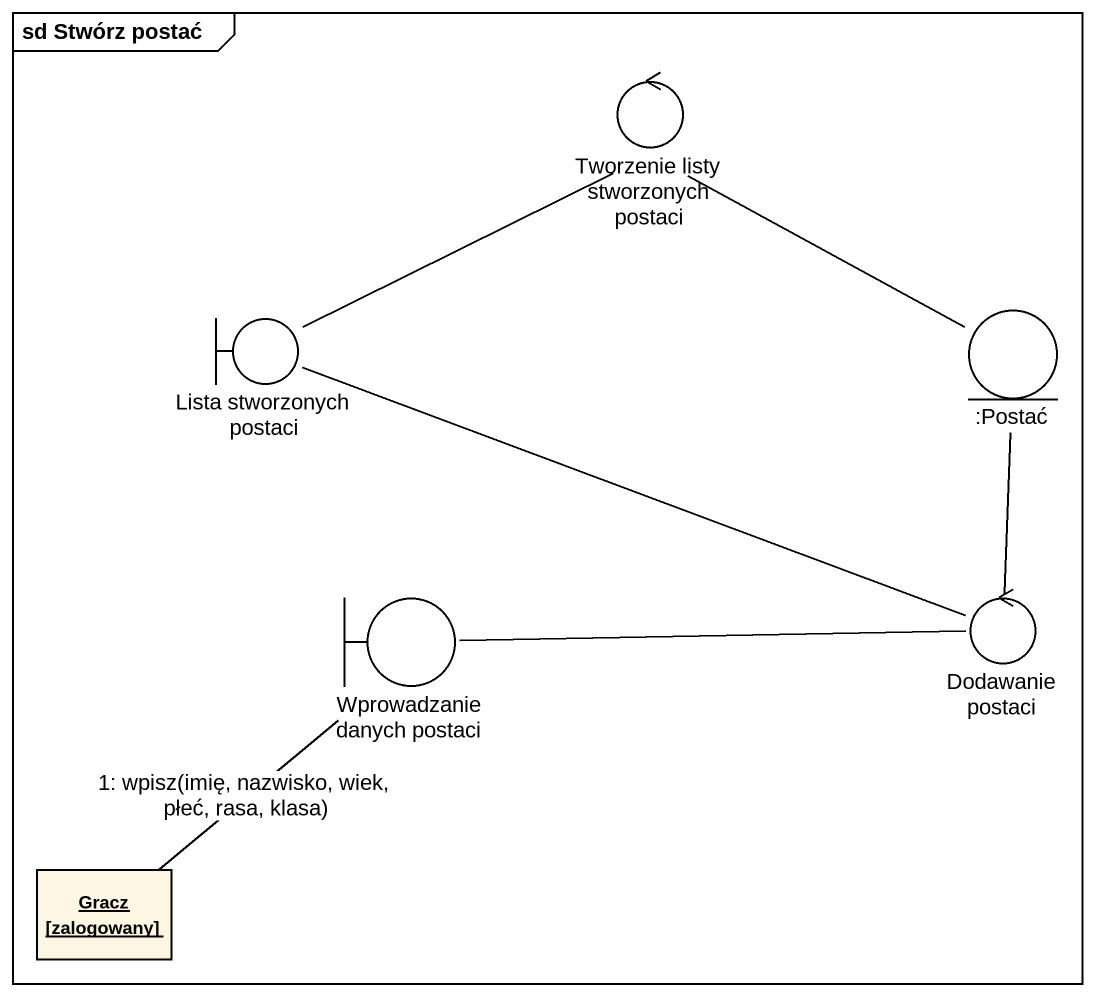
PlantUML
@startuml
mainframe sd Stwórz postać
allowmixing
hide circle
hide empty members
control "Tworzenie listy stworzonych postaci" as Tworzenie_listy_stworzonych
boundary "Lista stworzonych postaci" as Lista_stworzonych_postaci
entity ":Postać" as Postać
boundary "Wprowadzanie danych postaci" as Wprowadzanie_danych_postaci
control "Dodawanie postaci" as Dodawanie_postaci
object "Gracz [zalogowany]" as Gracz_zalogowany
Tworzenie_listy_stworzonych -left- Lista_stworzonych_postaci
Tworzenie_listy_stworzonych -right- Postać
Postać -- Dodawanie_postaci
Wprowadzanie_danych_postaci -right- Dodawanie_postaci
Dodawanie_postaci -left- Lista_stworzonych_postaci
Gracz_zalogowany -up- Wprowadzanie_danych_postaci : 1: wpisz(imię, nazwisko, wiek, płeć, rasa, klasa)
@enduml
